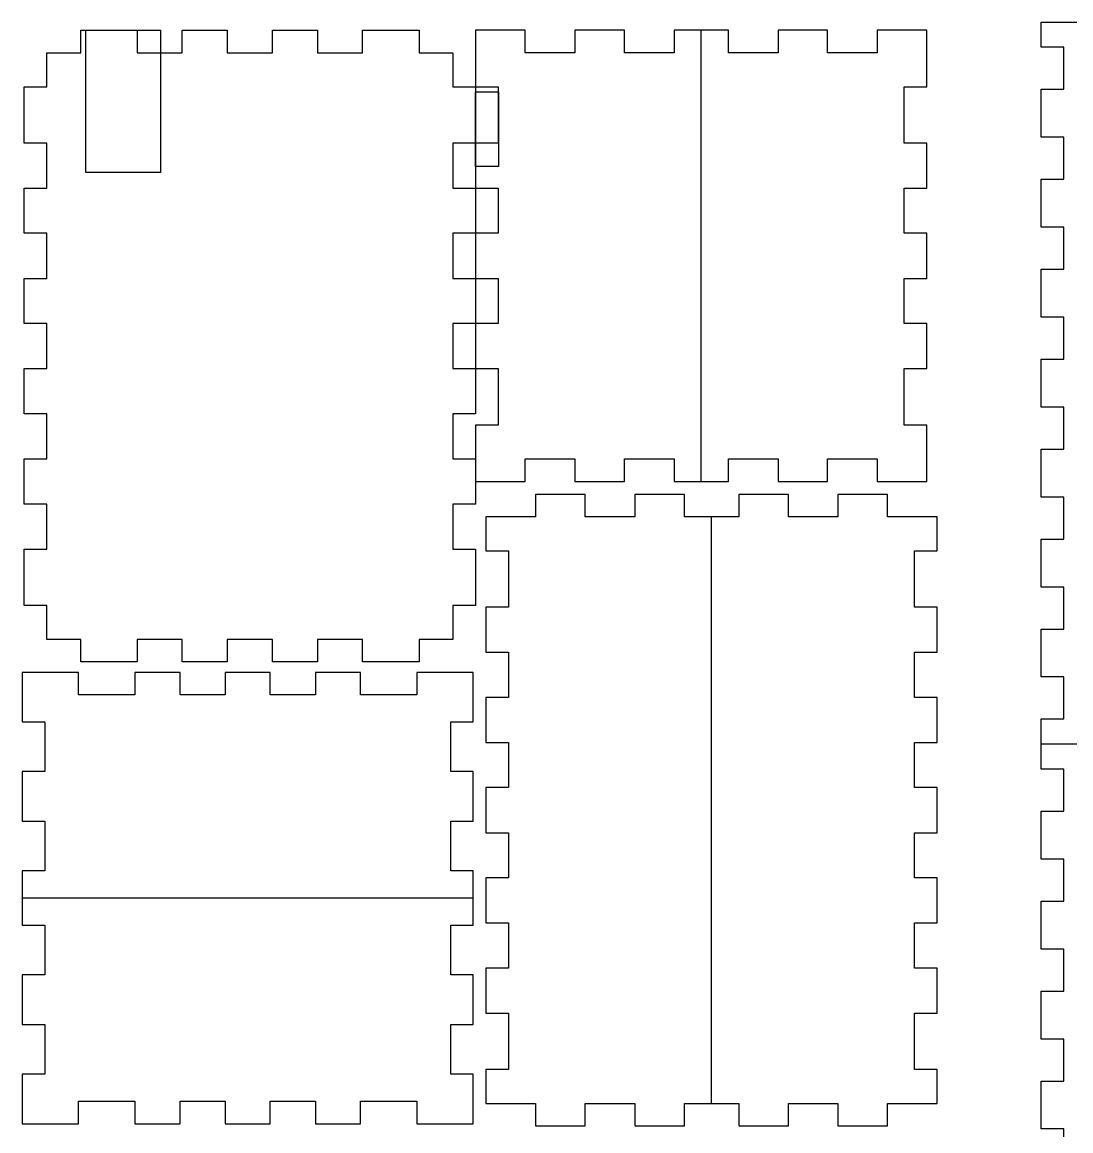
# Model space of a CAD drawing. Extents: x 0 to 203, y 0 to 111.
# Drawn here: x 82.92 to 124.58, y 66.46 to 110.49 of the extents above; entities that cross this region are included whole.
import ezdxf

# ---------------------------------------------------------------- set-up
doc = ezdxf.new("R2010")
doc.units = 0
for name, color, linetype in [('Left_Drawer', 7, 'CONTINUOUS'), ('Right_Drawer', 7, 'CONTINUOUS'), ('Shell', 7, 'CONTINUOUS')]:
    doc.layers.add(name, color=color, linetype=linetype)

msp = doc.modelspace()

# ---------------------------------------------------------------- linework, layer by layer
at = {"layer": 'Left_Drawer', "color": 7}
for p, q in [((85.244147, 109.274415), (85.244147, 110.170471)), ((85.244147, 110.170471), (87.484286, 110.170471)), ((87.484286, 110.170471), (87.484286, 109.274415)), ((89.276397, 109.274415), (89.276397, 110.170471)), ((89.276397, 110.170471), (91.068508, 110.170471)), ((91.068508, 110.170471), (91.068508, 109.274415)), ((92.860619, 109.274415), (92.860619, 110.170471)), ((92.860619, 110.170471), (94.65273, 110.170471)), ((94.65273, 110.170471), (94.65273, 109.274415)), ((96.444841, 109.274415), (96.444841, 110.170471)), ((96.444841, 110.170471), (98.68498, 110.170471)), ((98.68498, 110.170471), (98.68498, 109.274415)), ((102.90361, 110.170471), (100.932288, 110.170471)), ((100.932288, 110.170471), (100.932288, 107.930332)), ((102.90361, 109.274415), (102.90361, 110.170471)), ((106.846254, 110.170471), (104.874932, 110.170471)), ((104.874932, 110.170471), (104.874932, 109.274415)), ((106.846254, 109.274415), (106.846254, 110.170471)), ((109.892533, 110.170471), (108.817577, 110.170471)), ((108.817577, 110.170471), (108.817577, 109.274415)), ((109.892533, 92.24936), (109.892533, 110.170471)), ((110.974657, 110.170471), (109.899701, 110.170471)), ((110.974657, 109.274415), (110.974657, 110.170471)), ((114.917302, 110.170471), (112.94598, 110.170471)), ((112.94598, 110.170471), (112.94598, 109.274415)), ((114.917302, 109.274415), (114.917302, 110.170471)), ((118.859946, 110.170471), (116.888624, 110.170471)), ((116.888624, 110.170471), (116.888624, 109.274415)), ((118.859946, 107.930332), (118.859946, 110.170471)), ((83.900064, 109.274415), (85.244147, 109.274415)), ((83.900064, 107.930332), (83.900064, 109.274415)), ((87.484286, 109.274415), (89.276397, 109.274415)), ((91.068508, 109.274415), (92.860619, 109.274415)), ((94.65273, 109.274415), (96.444841, 109.274415)), ((98.68498, 109.274415), (100.029064, 109.274415)), ((100.029064, 109.274415), (100.029064, 107.930332)), ((104.874932, 109.274415), (102.90361, 109.274415)), ((108.817577, 109.274415), (106.846254, 109.274415)), ((112.94598, 109.274415), (110.974657, 109.274415)), ((116.888624, 109.274415), (114.917302, 109.274415)), ((83.004008, 105.690193), (83.004008, 107.930332)), ((83.004008, 107.930332), (83.900064, 107.930332)), ((100.029064, 107.930332), (100.925119, 107.930332)), ((100.925119, 107.930332), (100.925119, 105.690193)), ((100.932288, 107.930332), (101.828343, 107.930332)), ((101.828343, 107.930332), (101.828343, 105.690193)), ((117.963891, 105.690193), (117.963891, 107.930332)), ((117.963891, 107.930332), (118.859946, 107.930332)), ((83.900064, 105.690193), (83.004008, 105.690193)), ((83.900064, 103.898082), (83.900064, 105.690193)), ((100.925119, 105.690193), (100.029064, 105.690193)), ((100.029064, 105.690193), (100.029064, 103.898082)), ((101.828343, 105.690193), (100.932288, 105.690193)), ((100.932288, 105.690193), (100.932288, 103.898082)), ((118.859946, 105.690193), (117.963891, 105.690193)), ((118.859946, 103.898082), (118.859946, 105.690193)), ((83.004008, 102.105971), (83.004008, 103.898082)), ((83.004008, 103.898082), (83.900064, 103.898082)), ((100.029064, 103.898082), (100.925119, 103.898082)), ((100.925119, 103.898082), (100.925119, 102.105971)), ((100.932288, 103.898082), (101.828343, 103.898082)), ((101.828343, 103.898082), (101.828343, 102.105971)), ((117.963891, 102.105971), (117.963891, 103.898082)), ((117.963891, 103.898082), (118.859946, 103.898082)), ((83.900064, 102.105971), (83.004008, 102.105971)), ((83.900064, 100.31386), (83.900064, 102.105971)), ((100.925119, 102.105971), (100.029064, 102.105971)), ((100.029064, 102.105971), (100.029064, 100.31386)), ((101.828343, 102.105971), (100.932288, 102.105971)), ((100.932288, 102.105971), (100.932288, 100.31386)), ((118.859946, 102.105971), (117.963891, 102.105971)), ((118.859946, 100.31386), (118.859946, 102.105971)), ((83.004008, 98.521749), (83.004008, 100.31386)), ((83.004008, 100.31386), (83.900064, 100.31386)), ((100.029064, 100.31386), (100.925119, 100.31386)), ((100.925119, 100.31386), (100.925119, 98.521749)), ((100.932288, 100.31386), (101.828343, 100.31386)), ((101.828343, 100.31386), (101.828343, 98.521749)), ((117.963891, 98.521749), (117.963891, 100.31386)), ((117.963891, 100.31386), (118.859946, 100.31386)), ((83.900064, 98.521749), (83.004008, 98.521749)), ((83.900064, 96.729637), (83.900064, 98.521749)), ((100.925119, 98.521749), (100.029064, 98.521749)), ((100.029064, 98.521749), (100.029064, 96.729637)), ((101.828343, 98.521749), (100.932288, 98.521749)), ((100.932288, 98.521749), (100.932288, 96.729637)), ((118.859946, 98.521749), (117.963891, 98.521749)), ((118.859946, 96.729637), (118.859946, 98.521749)), ((83.004008, 94.937526), (83.004008, 96.729637)), ((83.004008, 96.729637), (83.900064, 96.729637)), ((100.029064, 96.729637), (100.925119, 96.729637)), ((100.925119, 96.729637), (100.925119, 94.937526)), ((100.932288, 96.729637), (101.828343, 96.729637)), ((101.828343, 96.729637), (101.828343, 94.489499)), ((117.963891, 94.489499), (117.963891, 96.729637)), ((117.963891, 96.729637), (118.859946, 96.729637)), ((83.900064, 94.937526), (83.004008, 94.937526)), ((83.900064, 93.145415), (83.900064, 94.937526)), ((100.925119, 94.937526), (100.029064, 94.937526)), ((100.029064, 94.937526), (100.029064, 93.145415)), ((101.828343, 94.489499), (100.932288, 94.489499)), ((100.932288, 94.489499), (100.932288, 92.24936)), ((118.859946, 94.489499), (117.963891, 94.489499)), ((118.859946, 92.24936), (118.859946, 94.489499)), ((83.004008, 91.353304), (83.004008, 93.145415)), ((83.004008, 93.145415), (83.900064, 93.145415)), ((100.029064, 93.145415), (100.925119, 93.145415)), ((100.925119, 93.145415), (100.925119, 91.353304)), ((102.90361, 92.24936), (102.90361, 93.145415)), ((102.90361, 93.145415), (104.874932, 93.145415)), ((104.874932, 93.145415), (104.874932, 92.24936)), ((106.846254, 92.24936), (106.846254, 93.145415)), ((106.846254, 93.145415), (108.817577, 93.145415)), ((108.817577, 93.145415), (108.817577, 92.24936)), ((110.974657, 92.24936), (110.974657, 93.145415)), ((110.974657, 93.145415), (112.94598, 93.145415)), ((112.94598, 93.145415), (112.94598, 92.24936)), ((114.917302, 92.24936), (114.917302, 93.145415)), ((114.917302, 93.145415), (116.888624, 93.145415)), ((116.888624, 93.145415), (116.888624, 92.24936)), ((100.932288, 92.24936), (102.90361, 92.24936)), ((104.874932, 92.24936), (106.846254, 92.24936)), ((108.817577, 92.24936), (109.892533, 92.24936)), ((109.899701, 92.24936), (110.974657, 92.24936)), ((112.94598, 92.24936), (114.917302, 92.24936)), ((116.888624, 92.24936), (118.859946, 92.24936)), ((105.286894, 91.737327), (103.315572, 91.737327)), ((103.315572, 91.737327), (103.315572, 90.841271)), ((105.286894, 90.841271), (105.286894, 91.737327)), ((109.229539, 91.737327), (107.258216, 91.737327)), ((107.258216, 91.737327), (107.258216, 90.841271)), ((109.229539, 90.841271), (109.229539, 91.737327)), ((113.35701, 91.737327), (111.385688, 91.737327)), ((111.385688, 91.737327), (111.385688, 90.841271)), ((113.35701, 90.841271), (113.35701, 91.737327)), ((117.299655, 91.737327), (115.328333, 91.737327)), ((115.328333, 91.737327), (115.328333, 90.841271)), ((117.299655, 90.841271), (117.299655, 91.737327)), ((83.900064, 91.353304), (83.004008, 91.353304)), ((83.900064, 89.561193), (83.900064, 91.353304)), ((100.925119, 91.353304), (100.029064, 91.353304)), ((100.029064, 91.353304), (100.029064, 89.561193)), ((103.315572, 90.841271), (101.34425, 90.841271)), ((101.34425, 90.841271), (101.34425, 89.497188)), ((107.258216, 90.841271), (105.286894, 90.841271)), ((110.304026, 90.841271), (109.229539, 90.841271)), ((110.304026, 67.543827), (110.304026, 90.841271)), ((111.385688, 90.841271), (110.311195, 90.841271)), ((115.328333, 90.841271), (113.35701, 90.841271)), ((119.270969, 90.841271), (117.299655, 90.841271)), ((119.270969, 89.497188), (119.270969, 90.841271)), ((83.004008, 87.321054), (83.004008, 89.561193)), ((83.004008, 89.561193), (83.900064, 89.561193)), ((100.029064, 89.561193), (100.925119, 89.561193)), ((100.925119, 89.561193), (100.925119, 87.321054)), ((101.34425, 89.497188), (102.240305, 89.497188)), ((102.240305, 89.497188), (102.240305, 87.257049)), ((118.374913, 87.257049), (118.374913, 89.497188)), ((118.374913, 89.497188), (119.270969, 89.497188)), ((83.900064, 87.321054), (83.004008, 87.321054)), ((83.900064, 85.976971), (83.900064, 87.321054)), ((100.925119, 87.321054), (100.029064, 87.321054)), ((100.029064, 87.321054), (100.029064, 85.976971)), ((102.240305, 87.257049), (101.34425, 87.257049)), ((101.34425, 87.257049), (101.34425, 85.464938)), ((119.270969, 87.257049), (118.374913, 87.257049)), ((119.270969, 85.464938), (119.270969, 87.257049)), ((85.244147, 85.976971), (83.900064, 85.976971)), ((85.244147, 85.080915), (85.244147, 85.976971)), ((89.276397, 85.976971), (87.484286, 85.976971)), ((87.484286, 85.976971), (87.484286, 85.080915)), ((89.276397, 85.080915), (89.276397, 85.976971)), ((92.860619, 85.976971), (91.068508, 85.976971)), ((91.068508, 85.976971), (91.068508, 85.080915)), ((92.860619, 85.080915), (92.860619, 85.976971)), ((96.444841, 85.976971), (94.65273, 85.976971)), ((94.65273, 85.976971), (94.65273, 85.080915)), ((96.444841, 85.080915), (96.444841, 85.976971)), ((100.029064, 85.976971), (98.68498, 85.976971)), ((98.68498, 85.976971), (98.68498, 85.080915)), ((101.34425, 85.464938), (102.240305, 85.464938)), ((102.240305, 85.464938), (102.240305, 83.672827)), ((118.374913, 83.672827), (118.374913, 85.464938)), ((118.374913, 85.464938), (119.270969, 85.464938)), ((87.484286, 85.080915), (85.244147, 85.080915)), ((91.068508, 85.080915), (89.276397, 85.080915)), ((94.65273, 85.080915), (92.860619, 85.080915)), ((98.68498, 85.080915), (96.444841, 85.080915)), ((102.240305, 83.672827), (101.34425, 83.672827)), ((101.34425, 83.672827), (101.34425, 81.880716)), ((119.270969, 83.672827), (118.374913, 83.672827)), ((119.270969, 81.880716), (119.270969, 83.672827)), ((101.34425, 81.880716), (102.240305, 81.880716)), ((102.240305, 81.880716), (102.240305, 80.088605)), ((118.374913, 80.088605), (118.374913, 81.880716)), ((118.374913, 81.880716), (119.270969, 81.880716)), ((102.240305, 80.088605), (101.34425, 80.088605)), ((101.34425, 80.088605), (101.34425, 78.296494)), ((119.270969, 80.088605), (118.374913, 80.088605)), ((119.270969, 78.296494), (119.270969, 80.088605)), ((101.34425, 78.296494), (102.240305, 78.296494)), ((102.240305, 78.296494), (102.240305, 76.504383)), ((118.374913, 76.504383), (118.374913, 78.296494)), ((118.374913, 78.296494), (119.270969, 78.296494)), ((102.240305, 76.504383), (101.34425, 76.504383)), ((101.34425, 76.504383), (101.34425, 74.712271)), ((119.270969, 76.504383), (118.374913, 76.504383)), ((119.270969, 74.712271), (119.270969, 76.504383)), ((101.34425, 74.712271), (102.240305, 74.712271)), ((102.240305, 74.712271), (102.240305, 72.92016)), ((118.374913, 72.92016), (118.374913, 74.712271)), ((118.374913, 74.712271), (119.270969, 74.712271)), ((102.240305, 72.92016), (101.34425, 72.92016)), ((101.34425, 72.92016), (101.34425, 71.128049)), ((119.270969, 72.92016), (118.374913, 72.92016)), ((119.270969, 71.128049), (119.270969, 72.92016)), ((101.34425, 71.128049), (102.240305, 71.128049)), ((102.240305, 71.128049), (102.240305, 68.88791)), ((118.374913, 68.88791), (118.374913, 71.128049)), ((118.374913, 71.128049), (119.270969, 71.128049)), ((102.240305, 68.88791), (101.34425, 68.88791)), ((101.34425, 68.88791), (101.34425, 67.543827)), ((119.270969, 68.88791), (118.374913, 68.88791)), ((119.270969, 67.543827), (119.270969, 68.88791)), ((101.34425, 67.543827), (103.315572, 67.543827)), ((103.315572, 67.543827), (103.315572, 66.647771)), ((105.286894, 66.647771), (105.286894, 67.543827)), ((105.286894, 67.543827), (107.258216, 67.543827)), ((107.258216, 67.543827), (107.258216, 66.647771)), ((109.229539, 66.647771), (109.229539, 67.543827)), ((109.229539, 67.543827), (110.304026, 67.543827)), ((110.311195, 67.543827), (111.385688, 67.543827)), ((111.385688, 67.543827), (111.385688, 66.647771)), ((113.35701, 66.647771), (113.35701, 67.543827)), ((113.35701, 67.543827), (115.328333, 67.543827)), ((115.328333, 67.543827), (115.328333, 66.647771)), ((117.299655, 66.647771), (117.299655, 67.543827)), ((117.299655, 67.543827), (119.270969, 67.543827)), ((103.315572, 66.647771), (105.286894, 66.647771)), ((107.258216, 66.647771), (109.229539, 66.647771)), ((111.385688, 66.647771), (113.35701, 66.647771)), ((115.328333, 66.647771), (117.299655, 66.647771))]:
    msp.add_line(p, q, dxfattribs=at)
at = {"layer": 'Left_Drawer', "color": 5}
for p, q in [((85.44523, 110.170471), (88.408564, 110.170471)), ((85.44523, 104.526026), (85.44523, 110.170471)), ((88.408564, 110.170471), (88.408564, 104.526026)), ((100.932288, 104.765915), (100.932288, 107.729249)), ((100.932288, 107.729249), (101.835399, 107.729249)), ((101.835399, 107.729249), (101.835399, 104.765915)), ((88.408564, 104.526026), (85.44523, 104.526026)), ((101.835399, 104.765915), (100.932288, 104.765915))]:
    msp.add_line(p, q, dxfattribs=at)
at = {"layer": 'Right_Drawer', "color": 7}
for p, q in [((82.918626, 84.666399), (82.918626, 82.695076)), ((85.158765, 84.666399), (82.918626, 84.666399)), ((85.158765, 83.770343), (85.158765, 84.666399)), ((89.191015, 84.666399), (87.398904, 84.666399)), ((87.398904, 84.666399), (87.398904, 83.770343)), ((89.191015, 83.770343), (89.191015, 84.666399)), ((92.775237, 84.666399), (90.983126, 84.666399)), ((90.983126, 84.666399), (90.983126, 83.770343)), ((92.775237, 83.770343), (92.775237, 84.666399)), ((96.359459, 84.666399), (94.567348, 84.666399)), ((94.567348, 84.666399), (94.567348, 83.770343)), ((96.359459, 83.770343), (96.359459, 84.666399)), ((100.839737, 84.666399), (98.599598, 84.666399)), ((98.599598, 84.666399), (98.599598, 83.770343)), ((100.839737, 82.695076), (100.839737, 84.666399)), ((87.398904, 83.770343), (85.158765, 83.770343)), ((90.983126, 83.770343), (89.191015, 83.770343)), ((94.567348, 83.770343), (92.775237, 83.770343)), ((98.599598, 83.770343), (96.359459, 83.770343)), ((82.918626, 82.695076), (83.814682, 82.695076)), ((83.814682, 82.695076), (83.814682, 80.723754)), ((99.943682, 80.723754), (99.943682, 82.695076)), ((99.943682, 82.695076), (100.839737, 82.695076)), ((83.814682, 80.723754), (82.918626, 80.723754)), ((82.918626, 80.723754), (82.918626, 78.752432)), ((100.839737, 80.723754), (99.943682, 80.723754)), ((100.839737, 78.752432), (100.839737, 80.723754)), ((82.918626, 78.752432), (83.814682, 78.752432)), ((83.814682, 78.752432), (83.814682, 76.78111)), ((99.943682, 76.78111), (99.943682, 78.752432)), ((99.943682, 78.752432), (100.839737, 78.752432)), ((83.814682, 76.78111), (82.918626, 76.78111)), ((82.918626, 76.78111), (82.918626, 75.706153)), ((100.839737, 76.78111), (99.943682, 76.78111)), ((100.839737, 75.706153), (100.839737, 76.78111)), ((82.918626, 75.706153), (100.839737, 75.706153)), ((82.918626, 75.698985), (82.918626, 74.624032)), ((100.839737, 74.624032), (100.839737, 75.698985)), ((82.918626, 74.624032), (83.814682, 74.624032)), ((83.814682, 74.624032), (83.814682, 72.652709)), ((99.943682, 72.652709), (99.943682, 74.624032)), ((99.943682, 74.624032), (100.839737, 74.624032)), ((83.814682, 72.652709), (82.918626, 72.652709)), ((82.918626, 72.652709), (82.918626, 70.681387)), ((100.839737, 72.652709), (99.943682, 72.652709)), ((100.839737, 70.681387), (100.839737, 72.652709)), ((82.918626, 70.681387), (83.814682, 70.681387)), ((83.814682, 70.681387), (83.814682, 68.710065)), ((99.943682, 68.710065), (99.943682, 70.681387)), ((99.943682, 70.681387), (100.839737, 70.681387)), ((83.814682, 68.710065), (82.918626, 68.710065)), ((82.918626, 68.710065), (82.918626, 66.73874)), ((100.839737, 68.710065), (99.943682, 68.710065)), ((100.839737, 66.73874), (100.839737, 68.710065)), ((85.158765, 66.73874), (85.158765, 67.634795)), ((85.158765, 67.634795), (87.398904, 67.634795)), ((87.398904, 67.634795), (87.398904, 66.73874)), ((89.191015, 66.73874), (89.191015, 67.634795)), ((89.191015, 67.634795), (90.983126, 67.634795)), ((90.983126, 67.634795), (90.983126, 66.73874)), ((92.775237, 66.73874), (92.775237, 67.634795)), ((92.775237, 67.634795), (94.567348, 67.634795)), ((94.567348, 67.634795), (94.567348, 66.73874)), ((96.359459, 66.73874), (96.359459, 67.634795)), ((96.359459, 67.634795), (98.599598, 67.634795)), ((98.599598, 67.634795), (98.599598, 66.73874)), ((82.918626, 66.73874), (85.158765, 66.73874)), ((87.398904, 66.73874), (89.191015, 66.73874)), ((90.983126, 66.73874), (92.775237, 66.73874)), ((94.567348, 66.73874), (96.359459, 66.73874)), ((98.599598, 66.73874), (100.839737, 66.73874))]:
    msp.add_line(p, q, dxfattribs=at)
at = {"layer": 'Shell', "color": 7}
for p, q in [((123.402731, 110.492302), (125.090182, 110.492302)), ((123.402731, 109.495745), (123.402731, 110.492302)), ((124.298786, 109.495745), (123.402731, 109.495745)), ((124.298786, 107.827811), (124.298786, 109.495745)), ((123.402731, 105.922498), (123.402731, 107.827811)), ((123.402731, 107.827811), (124.298786, 107.827811)), ((124.298786, 105.922498), (123.402731, 105.922498)), ((124.298786, 104.254565), (124.298786, 105.922498)), ((123.402731, 102.349251), (123.402731, 104.254565)), ((123.402731, 104.254565), (124.298786, 104.254565)), ((124.298786, 102.349251), (123.402731, 102.349251)), ((124.298786, 100.681318), (124.298786, 102.349251)), ((123.402731, 98.776005), (123.402731, 100.681318)), ((123.402731, 100.681318), (124.298786, 100.681318)), ((124.298786, 98.776005), (123.402731, 98.776005)), ((124.298786, 97.108072), (124.298786, 98.776005)), ((123.402731, 95.202755), (123.402731, 97.108072)), ((123.402731, 97.108072), (124.298786, 97.108072)), ((124.298786, 95.202755), (123.402731, 95.202755)), ((124.298786, 93.534822), (124.298786, 95.202755)), ((123.402731, 91.629509), (123.402731, 93.534822)), ((123.402731, 93.534822), (124.298786, 93.534822)), ((124.298786, 91.629509), (123.402731, 91.629509)), ((124.298786, 89.961576), (124.298786, 91.629509)), ((123.402731, 88.056262), (123.402731, 89.961576)), ((123.402731, 89.961576), (124.298786, 89.961576)), ((124.298786, 88.056262), (123.402731, 88.056262)), ((124.298786, 86.388329), (124.298786, 88.056262)), ((123.402731, 84.483016), (123.402731, 86.388329)), ((123.402731, 86.388329), (124.298786, 86.388329)), ((124.298786, 84.483016), (123.402731, 84.483016)), ((124.298786, 82.815082), (124.298786, 84.483016)), ((123.402731, 81.818525), (123.402731, 82.815082)), ((123.402731, 82.815082), (124.298786, 82.815082)), ((123.402731, 80.821967), (123.402731, 81.818525)), ((125.090182, 81.818525), (123.402731, 81.818525)), ((124.298786, 80.821967), (123.402731, 80.821967)), ((124.298786, 79.154034), (124.298786, 80.821967)), ((123.402731, 77.24872), (123.402731, 79.154034)), ((123.402731, 79.154034), (124.298786, 79.154034)), ((124.298786, 77.24872), (123.402731, 77.24872)), ((124.298786, 75.580787), (124.298786, 77.24872)), ((123.402731, 73.675474), (123.402731, 75.580787)), ((123.402731, 75.580787), (124.298786, 75.580787)), ((124.298786, 73.675474), (123.402731, 73.675474)), ((124.298786, 72.00754), (124.298786, 73.675474)), ((123.402731, 70.102227), (123.402731, 72.00754)), ((123.402731, 72.00754), (124.298786, 72.00754)), ((124.298786, 70.102227), (123.402731, 70.102227)), ((124.298786, 68.434294), (124.298786, 70.102227)), ((123.402731, 66.52898), (123.402731, 68.434294)), ((123.402731, 68.434294), (124.298786, 68.434294)), ((124.298786, 66.52898), (123.402731, 66.52898)), ((124.298786, 64.861047), (124.298786, 66.52898))]:
    msp.add_line(p, q, dxfattribs=at)

doc.saveas('drawing.dxf')
